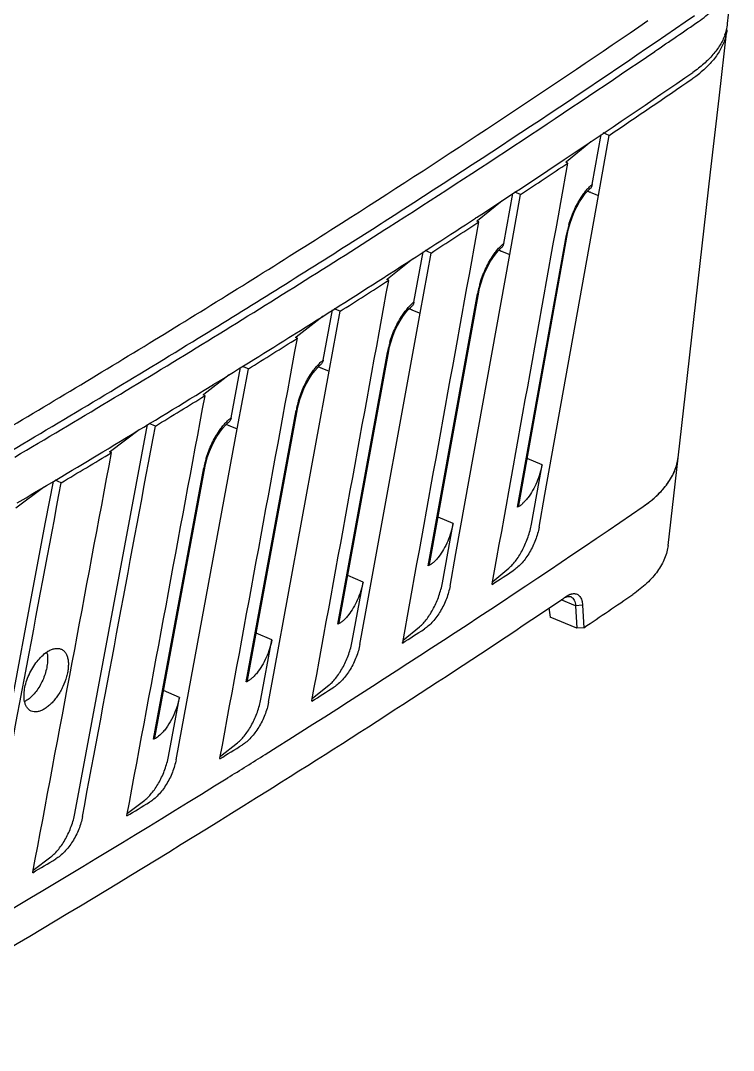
# Model space of a CAD drawing. Header units: inches. Extents: x 110042 to 357611, y 89798 to 292388.
# Drawn here: x 198947 to 202094, y 134962 to 139507 of the extents above; entities that cross this region are included whole.
import ezdxf

# ---------------------------------------------------------------- set-up
doc = ezdxf.new("R2010")
doc.units = ezdxf.units.IN
doc.header["$MEASUREMENT"] = 0

# ---------------------------------------------------------------- blocks, each defined once
blk = doc.blocks.new('S')
for p, q in [((3024.8122, 6966.2498), (3024.824, 6966.3536)), ((3024.7949, 6966.0979), (3024.8107, 6966.2368)), ((3024.7777, 6965.9477), (3024.7949, 6966.0979)), ((3024.5366, 6965.9226), (3024.5548, 6966.0245)), ((3024.5491, 6965.9001), (3024.571, 6966.0224)), ((3024.571, 6966.0224), (3024.559, 6966.0273)), ((3024.4845, 6965.9689), (3024.5336, 6966.0101)), ((3024.4797, 6965.9732), (3024.4816, 6965.9745)), ((3024.4831, 6965.9677), (3024.4845, 6965.9689)), ((3024.487, 6965.966), (3024.4831, 6965.9677)), ((3024.7606, 6965.7976), (3024.7777, 6965.9477)), ((3024.3564, 6965.8024), (3024.3747, 6965.9041)), ((3024.3689, 6965.7799), (3024.3909, 6965.9022)), ((3024.3909, 6965.9022), (3024.3791, 6965.9069)), ((3024.4403, 6965.2913), (3024.5491, 6965.9001)), ((3024.511, 6965.8873), (3024.5168, 6965.8963)), ((3024.5168, 6965.8963), (3024.5226, 6965.904)), ((3024.5226, 6965.904), (3024.5281, 6965.91)), ((3024.5281, 6965.91), (3024.5318, 6965.9135)), ((3024.5337, 6965.9064), (3024.5491, 6965.9001)), ((3024.3034, 6965.8491), (3024.3533, 6965.8901)), ((3024.5002, 6965.8664), (3024.5054, 6965.8772)), ((3024.5054, 6965.8772), (3024.511, 6965.8873)), ((3024.026, 6965.8436), (3024.0451, 6965.8558)), ((3024.0451, 6965.8558), (3024.0627, 6965.8671)), ((3024.2988, 6965.8537), (3024.3007, 6965.855)), ((3024.4917, 6965.8436), (3024.4956, 6965.855)), ((3024.4956, 6965.855), (3024.5002, 6965.8664)), ((3024.0495, 6965.8064), (3024.0891, 6965.8317)), ((3024.0891, 6965.8317), (3024.1068, 6965.843)), ((3024.1068, 6965.843), (3024.1134, 6965.8472)), ((3024.1146, 6965.8305), (3024.1212, 6965.8348)), ((3024.3019, 6965.8479), (3024.3034, 6965.8491)), ((3024.3058, 6965.8462), (3024.3019, 6965.8479)), ((3024.4866, 6965.8229), (3024.4886, 6965.8323)), ((3024.4886, 6965.8323), (3024.4917, 6965.8436)), ((3024.3847, 6965.2658), (3024.484, 6965.8198)), ((3024.3872, 6965.2688), (3024.4866, 6965.8229)), ((3024.345, 6965.7871), (3024.35, 6965.792)), ((3024.35, 6965.792), (3024.3514, 6965.7932)), ((3024.7435, 6965.6477), (3024.7606, 6965.7976)), ((3024.1199, 6965.7303), (3024.1709, 6965.7712)), ((3024.1738, 6965.6832), (3024.1923, 6965.7852)), ((3024.1863, 6965.6607), (3024.2085, 6965.7829)), ((3024.2085, 6965.7829), (3024.1963, 6965.7878)), ((3024.2591, 6965.1715), (3024.3689, 6965.7799)), ((3024.3284, 6965.7641), (3024.334, 6965.7729)), ((3024.334, 6965.7729), (3024.3396, 6965.7807)), ((3024.3396, 6965.7807), (3024.345, 6965.7871)), ((3024.3534, 6965.7862), (3024.3689, 6965.7799)), ((3024.1185, 6965.737), (3024.1379, 6965.7495)), ((3024.3182, 6965.7438), (3024.3231, 6965.7543)), ((3024.3231, 6965.7543), (3024.3284, 6965.7641)), ((3024.1117, 6965.7327), (3024.1148, 6965.7347)), ((3024.1148, 6965.7347), (3024.1168, 6965.7359)), ((3024.1168, 6965.7359), (3024.1185, 6965.737)), ((3024.1184, 6965.7291), (3024.1199, 6965.7303)), ((3024.1223, 6965.7274), (3024.1184, 6965.7291)), ((3024.3103, 6965.722), (3024.3139, 6965.7329)), ((3024.3139, 6965.7329), (3024.3182, 6965.7438)), ((3024.3057, 6965.703), (3024.3074, 6965.7113)), ((3024.3074, 6965.7113), (3024.3103, 6965.722)), ((3024.2028, 6965.1462), (3024.303, 6965.6998)), ((3024.2055, 6965.1492), (3024.3057, 6965.703)), ((3023.9889, 6965.565), (3024.0076, 6965.6673)), ((3024.0014, 6965.5424), (3024.0237, 6965.6646)), ((3024.0237, 6965.6646), (3024.0113, 6965.6696)), ((3024.1567, 6965.6615), (3024.1622, 6965.6678)), ((3024.1622, 6965.6678), (3024.1673, 6965.6727)), ((3024.1673, 6965.6727), (3024.1687, 6965.6739)), ((3024.1708, 6965.667), (3024.1863, 6965.6607)), ((3023.9342, 6965.6125), (3023.9888, 6965.6554)), ((3024.0756, 6965.0527), (3024.1863, 6965.6607)), ((3024.1401, 6965.6352), (3024.1454, 6965.645)), ((3024.1454, 6965.645), (3024.1511, 6965.6538)), ((3024.1511, 6965.6538), (3024.1567, 6965.6615)), ((3024.7264, 6965.498), (3024.7435, 6965.6477)), ((3023.665, 6965.6179), (3023.6857, 6965.6307)), ((3024.1307, 6965.614), (3024.1351, 6965.6248)), ((3024.1351, 6965.6248), (3024.1401, 6965.6352)), ((3023.6456, 6965.6061), (3023.665, 6965.6179)), ((3023.9295, 6965.6172), (3023.9315, 6965.6185)), ((3023.9326, 6965.6112), (3023.9342, 6965.6125)), ((3023.9365, 6965.6095), (3023.9326, 6965.6112)), ((3024.1241, 6965.5923), (3024.127, 6965.603)), ((3024.127, 6965.603), (3024.1307, 6965.614)), ((3024.0186, 6965.0276), (3024.1196, 6965.5808)), ((3024.0214, 6965.0307), (3024.1224, 6965.584)), ((3024.1224, 6965.584), (3024.1241, 6965.5923)), ((3023.8017, 6965.4477), (3023.8206, 6965.5497)), ((3023.8141, 6965.4252), (3023.8367, 6965.5472)), ((3023.8367, 6965.5472), (3023.8245, 6965.5522)), ((3023.8898, 6964.9348), (3024.0014, 6965.5424)), ((3023.9658, 6965.5356), (3023.9716, 6965.5433)), ((3023.9716, 6965.5433), (3023.9772, 6965.5496)), ((3023.9772, 6965.5496), (3023.9823, 6965.5544)), ((3023.9823, 6965.5544), (3023.9837, 6965.5556)), ((3023.9859, 6965.5487), (3024.0014, 6965.5424)), ((3023.7461, 6965.4956), (3023.7978, 6965.5354)), ((3023.9497, 6965.5067), (3023.9547, 6965.5171)), ((3023.9547, 6965.5171), (3023.9601, 6965.5269)), ((3023.9601, 6965.5269), (3023.9658, 6965.5356)), ((3023.7412, 6965.5003), (3023.7432, 6965.5016)), ((3023.7432, 6965.5016), (3023.7469, 6965.5038)), ((3023.7445, 6965.4943), (3023.7461, 6965.4956)), ((3023.7469, 6965.5038), (3023.7653, 6965.5152)), ((3023.9415, 6965.485), (3023.9452, 6965.4959)), ((3023.9452, 6965.4959), (3023.9497, 6965.5067)), ((3024.7114, 6965.3664), (3024.7264, 6965.498)), ((3023.7484, 6965.4926), (3023.7445, 6965.4943)), ((3023.9368, 6965.4661), (3023.9386, 6965.4744)), ((3023.9386, 6965.4744), (3023.9415, 6965.485)), ((3023.8321, 6964.9099), (3023.9339, 6965.4627)), ((3023.835, 6964.913), (3023.9368, 6965.4661)), ((3023.4834, 6964.6422), (3023.6314, 6965.4341)), ((3023.6474, 6965.4309), (3023.6345, 6965.4361)), ((3023.7841, 6965.426), (3023.7898, 6965.4323)), ((3023.7898, 6965.4323), (3023.795, 6965.4371)), ((3023.795, 6965.4371), (3023.7964, 6965.4382)), ((3023.5557, 6965.3797), (3023.6144, 6965.4238)), ((3023.7017, 6964.818), (3023.8141, 6965.4252)), ((3023.7725, 6965.4097), (3023.7783, 6965.4184)), ((3023.7783, 6965.4184), (3023.7841, 6965.426)), ((3023.7987, 6965.4315), (3023.8141, 6965.4252)), ((3023.7619, 6965.3896), (3023.767, 6965.4)), ((3023.767, 6965.4), (3023.7725, 6965.4097)), ((3023.5509, 6965.3846), (3023.553, 6965.3858)), ((3023.5541, 6965.3784), (3023.5557, 6965.3797)), ((3023.5579, 6965.3767), (3023.5541, 6965.3784)), ((3023.7537, 6965.368), (3023.7574, 6965.3789)), ((3023.7574, 6965.3789), (3023.7619, 6965.3896)), ((3023.6463, 6964.7964), (3023.7489, 6965.349)), ((3023.7489, 6965.349), (3023.7507, 6965.3573)), ((3023.7507, 6965.3573), (3023.7537, 6965.368)), ((3024.4345, 6965.3521), (3024.4045, 6965.3649)), ((3024.4129, 6965.2313), (3024.4345, 6965.3521)), ((3024.691, 6965.188), (3024.7114, 6965.3664)), ((3023.6433, 6964.7933), (3023.7459, 6965.3456)), ((3023.363, 6965.2647), (3023.4196, 6965.3064)), ((3023.4239, 6965.2349), (3023.4396, 6965.3181)), ((3023.4557, 6965.3155), (3023.4435, 6965.3204)), ((3024.4284, 6965.225), (3024.4403, 6965.2913)), ((3023.3659, 6965.2743), (3023.384, 6965.285)), ((3024.2534, 6965.2323), (3024.2229, 6965.2453)), ((3023.3968, 6965.0909), (3023.4239, 6965.2349)), ((3024.2316, 6965.1116), (3024.2534, 6965.2323)), ((3024.2471, 6965.1052), (3024.2591, 6965.1715)), ((3024.334, 6965.1143), (3024.3671, 6965.1419)), ((3024.07, 6965.1134), (3024.0389, 6965.1267)), ((3024.048, 6964.9928), (3024.07, 6965.1134)), ((3024.3329, 6965.1085), (3024.3331, 6965.1095)), ((3023.3548, 6964.8679), (3023.3968, 6965.0909)), ((3024.4485, 6965.0602), (3024.478, 6965.08)), ((3024.5026, 6965.0647), (3024.4733, 6965.077)), ((3024.478, 6965.08), (3024.4805, 6965.0816)), ((3024.4805, 6965.0816), (3024.4845, 6965.0843)), ((3024.4845, 6965.0843), (3024.4857, 6965.0851)), ((3024.4857, 6965.0851), (3024.4892, 6965.0871)), ((3024.4486, 6965.0606), (3024.4513, 6965.0421)), ((3024.5169, 6965.0664), (3024.5026, 6965.0647)), ((3024.5026, 6965.0647), (3024.5053, 6965.0195)), ((3024.5169, 6965.0664), (3024.5197, 6965.0204)), ((3024.0635, 6964.9864), (3024.0756, 6965.0527)), ((3024.5053, 6965.0195), (3024.4513, 6965.0421)), ((3024.1516, 6964.995), (3024.1852, 6965.0224)), ((3024.5197, 6965.0204), (3024.5053, 6965.0195)), ((3023.8843, 6964.9955), (3023.8527, 6965.009)), ((3023.8621, 6964.875), (3023.8843, 6964.9955)), ((3024.1505, 6964.9892), (3024.1507, 6964.9902)), ((3023.8776, 6964.8686), (3023.8898, 6964.9348)), ((3023.6962, 6964.8786), (3023.6641, 6964.8923)), ((3023.9668, 6964.8766), (3024.001, 6964.9038)), ((3023.6739, 6964.7581), (3023.6962, 6964.8786)), ((3023.9658, 6964.8709), (3023.9659, 6964.8719)), ((3023.6894, 6964.7518), (3023.7017, 6964.818)), ((3023.7797, 6964.7592), (3023.8145, 6964.7863)), ((3023.7787, 6964.7536), (3023.7789, 6964.7546)), ((3023.8787, 6964.6904), (3023.8865, 6964.6953)), ((3023.5903, 6964.6427), (3023.6257, 6964.6697)), ((3023.5893, 6964.6372), (3023.5895, 6964.6382)), ((3023.3986, 6964.5272), (3023.4346, 6964.554)), ((3023.3976, 6964.5218), (3023.3978, 6964.5228))]:
    blk.add_line(p, q)
for centre, radius, start, end in [((3011.8427, 6984.9573), 22.6664, 302.62392, 304.40471), ((3011.8932, 6984.9385), 22.6674, 302.62297, 304.53974), ((3012.3537, 6984.2573), 21.8598, 304.27294, 304.55703), ((3024.7174, 6966.2606), 0.0955, 349.1492, 353.4966), ((3024.7101, 6966.2623), 0.1029, 339.7575, 345.8092), ((3024.7147, 6966.2611), 0.0981, 345.8137, 349.158), ((3024.7172, 6966.2474), 0.0941, 353.4975, 357.101), ((3011.8428, 6985.016), 22.7745, 302.62438, 304.26024), ((3012.1974, 6984.3751), 22.1243, 303.72688, 304.53942), ((3024.6066, 6966.333), 0.2365, 306.5169, 309.8834), ((3012.2731, 6984.25), 21.9883, 304.007, 304.53937), ((3024.5922, 6966.3521), 0.2605, 304.523, 306.5588), ((3011.8867, 6984.8409), 22.6842, 303.17886, 303.7207), ((3011.9682, 6984.704), 22.5351, 303.45349, 303.74677), ((3024.7503, 6966.4555), 0.5903, 247.784, 248.2768), ((3024.7476, 6966.4477), 0.582, 248.2407, 248.4395), ((3011.6463, 6985.2091), 23.1239, 302.69745, 303.17243), ((3011.17, 6986.0098), 23.9155, 301.55581, 302.51753), ((3011.2131, 6986.001), 23.9436, 301.5526, 302.60396), ((3011.709, 6985.0985), 23.0071, 302.90758, 303.19669), ((3024.6855, 6965.7825), 0.2049, 163.7767, 166.6547), ((3024.6646, 6965.7873), 0.1834, 166.6114, 169.8123), ((3011.1765, 6986.06), 23.9983, 301.55347, 302.43964), ((3024.5679, 6966.33), 0.5846, 247.7747, 248.2786), ((3024.5673, 6966.3273), 0.5819, 248.2409, 248.4396), ((3011.3698, 6985.6412), 23.637, 302.10298, 302.62022), ((3011.4506, 6985.5001), 23.4847, 302.36932, 302.6544), ((3024.4803, 6965.6676), 0.1802, 166.4595, 169.7247), ((3024.5009, 6965.6628), 0.2014, 163.5686, 166.5036), ((3024.3828, 6966.2046), 0.5779, 247.7631, 248.2808), ((3024.3846, 6966.208), 0.5818, 248.241, 248.4396), ((3010.6547, 6986.8532), 24.9039, 300.51842, 301.44245), ((3010.7007, 6986.838), 24.9103, 300.52613, 301.54963), ((3011.1311, 6986.0222), 24.0865, 301.63673, 302.09666), ((3011.193, 6985.9088), 23.9678, 301.83851, 302.11967), ((3024.3142, 6965.5441), 0.198, 163.3603, 166.3522), ((3010.7039, 6986.833), 24.9191, 300.5256, 301.54928), ((3024.2939, 6965.5489), 0.1772, 166.3072, 169.6367), ((3024.1955, 6966.0804), 0.5715, 247.7514, 248.283), ((3024.1997, 6966.0898), 0.5817, 248.2411, 248.4396), ((3010.8576, 6986.4677), 24.6093, 301.05616, 301.56905), ((3010.9365, 6986.3244), 24.4562, 301.31491, 301.59226), ((3024.1252, 6965.4263), 0.1948, 163.1509, 166.2001), ((3024.1053, 6965.4311), 0.1743, 166.1542, 169.5483), ((3024.006, 6965.9574), 0.5653, 247.7399, 248.2851), ((3024.0125, 6965.9726), 0.5818, 248.2411, 248.4396), ((3010.6217, 6986.8599), 25.067, 300.60586, 301.04999), ((3010.681, 6986.7468), 24.9498, 300.79831, 301.07197), ((3023.9144, 6965.3143), 0.1714, 166.0013, 169.4596), ((3023.9341, 6965.3095), 0.1916, 162.9418, 166.0479), ((3024.6074, 6965.3795), 0.1049, 339.7154, 344.6207), ((3024.6129, 6965.3779), 0.0992, 344.649, 349.4406), ((3024.6163, 6965.3773), 0.0957, 349.4643, 353.4776), ((3024.5927, 6965.3858), 0.1209, 330.7909, 335.2901), ((3024.6007, 6965.382), 0.112, 335.3239, 339.6915), ((3024.5619, 6965.4063), 0.158, 320.0302, 322.8131), ((3024.573, 6965.3979), 0.144, 322.8172, 327.448), ((3024.5842, 6965.3906), 0.1306, 327.5057, 330.7764), ((3024.549, 6965.4174), 0.175, 315.8253, 319.9752), ((3011.6885, 6984.1888), 22.93, 302.09163, 304.39045), ((3024.4892, 6965.0729), 0.0111, 67.3529, 79.0604), ((3012.2271, 6983.1938), 21.9404, 304.07476, 304.38989), ((3011.5907, 6984.2533), 23.102, 302.15697, 303.81896), ((3023.4598, 6964.9213), 0.0598, 120.8373, 123.7929), ((3023.3698, 6964.9593), 0.0581, 7.935, 11.5134), ((3023.3588, 6964.9129), 0.0485, 297.5336, 300.8242), ((3011.1751, 6985.001), 23.8909, 301.88429, 302.09971), ((3010.0002, 6986.9457), 26.1628, 297.41172, 301.81968), ((3010.1649, 6986.5701), 25.8222, 297.8149, 302.07862)]:
    blk.add_arc(centre, radius, start, end)
for centre, major_axis, ratio, start_param, end_param in [((3010.357, 7042.9214), (22.193, 186.0196), 0.134744, 4.29695, 4.302013), ((3010.3976, 7044.698), (22.2884, 186.7909), 0.134772, 4.287665, 4.292725), ((3010.4382, 7046.4739), (22.3838, 187.5617), 0.134799, 4.278424, 4.283482), ((3010.4787, 7048.2492), (22.4792, 188.3318), 0.134826, 4.269226, 4.274283), ((3010.5192, 7050.0237), (22.5745, 189.1012), 0.134854, 4.260069, 4.265125), ((3010.4844, 7060.4768), (22.1645, 196.7533), 0.135689, -2.064227, -2.059607), ((3010.5597, 7051.7975), (22.6698, 189.8699), 0.134882, 4.250952, 4.256009), ((3010.5297, 7062.3607), (22.2617, 197.6473), 0.135661, 4.209874, 4.214494), ((3000.4989, 6974.5805), (29.8869, -0.5284), 0.507762, -0.638773, -0.636329), ((3000.4991, 6974.5799), (29.8869, -0.5246), 0.507881, -0.648898, -0.646455), ((3000.4994, 6974.5794), (29.8868, -0.5207), 0.508, -0.659019, -0.656576), ((3000.4996, 6974.579), (29.8868, -0.5168), 0.508118, -0.669137, -0.666694), ((3000.4999, 6974.5786), (29.8868, -0.5129), 0.508237, -0.679252, -0.67681), ((3000.5001, 6974.5782), (29.8868, -0.5091), 0.508355, -0.689367, -0.686925)]:
    blk.add_ellipse(centre, major_axis=major_axis, ratio=ratio, start_param=start_param, end_param=end_param)
for points, knots in [([(3024.7532, 6966.2544), (3024.7583, 6966.2579), (3024.768, 6966.265), (3024.7853, 6966.28), (3024.8, 6966.2963), (3024.8111, 6966.3137), (3024.8174, 6966.3267), (3024.8218, 6966.3399), (3024.8235, 6966.349), (3024.824, 6966.3534)], [0, 0, 0, 0, 0.147725, 0.288128, 0.547197, 0.667164, 0.78181, 0.892298, 1, 1, 1, 1]), ([(3024.8107, 6966.2368), (3024.8103, 6966.233), (3024.809, 6966.2254), (3024.8056, 6966.2142), (3024.8009, 6966.2032), (3024.7927, 6966.1883), (3024.779, 6966.1703), (3024.7656, 6966.1576), (3024.7583, 6966.1514)], [0, 0, 0, 0, 0.111096, 0.224458, 0.341112, 0.461963, 0.718925, 1, 1, 1, 1]), ([(3024.8067, 6966.2267), (3024.8041, 6966.2196), (3024.7971, 6966.2055), (3024.7825, 6966.1858), (3024.7638, 6966.1671), (3024.7492, 6966.1559), (3024.7413, 6966.1505)], [0, 0, 0, 0, 0.22146, 0.459867, 0.718866, 1, 1, 1, 1]), ([(3024.5139, 6965.8957), (3024.5157, 6965.8985), (3024.5193, 6965.9037), (3024.5249, 6965.911), (3024.5307, 6965.9173), (3024.5346, 6965.921), (3024.5366, 6965.9226)], [0, 0, 0, 0, 0.277895, 0.53874, 0.780128, 1, 1, 1, 1]), ([(3024.5366, 6965.9226), (3024.5363, 6965.9208), (3024.5355, 6965.9182), (3024.5336, 6965.9152), (3024.5324, 6965.914), (3024.5318, 6965.9135)], [0, 0, 0, 0, 0.520999, 0.765676, 1, 1, 1, 1]), ([(3024.4888, 6965.8397), (3024.4902, 6965.8447), (3024.4935, 6965.8547), (3024.4994, 6965.8691), (3024.5062, 6965.8829), (3024.5113, 6965.8916), (3024.5139, 6965.8957)], [0, 0, 0, 0, 0.253613, 0.509092, 0.759989, 1, 1, 1, 1]), ([(3024.484, 6965.8198), (3024.4847, 6965.8201), (3024.4856, 6965.8208), (3024.4864, 6965.822), (3024.4866, 6965.8226), (3024.4866, 6965.8229)], [0, 0, 0, 0, 0.542096, 0.777555, 1, 1, 1, 1]), ([(3024.3333, 6965.7757), (3024.3351, 6965.7785), (3024.3388, 6965.7837), (3024.3445, 6965.7909), (3024.3503, 6965.7971), (3024.3544, 6965.8008), (3024.3564, 6965.8024)], [0, 0, 0, 0, 0.277548, 0.538268, 0.779768, 1, 1, 1, 1]), ([(3024.3564, 6965.8024), (3024.3562, 6965.8015), (3024.3557, 6965.7997), (3024.3547, 6965.7972), (3024.3532, 6965.795), (3024.352, 6965.7937), (3024.3514, 6965.7932)], [0, 0, 0, 0, 0.266236, 0.521983, 0.766165, 1, 1, 1, 1]), ([(3024.3078, 6965.7198), (3024.3092, 6965.7248), (3024.3126, 6965.7347), (3024.3186, 6965.7492), (3024.3254, 6965.7629), (3024.3306, 6965.7716), (3024.3333, 6965.7757)], [0, 0, 0, 0, 0.253446, 0.508844, 0.759789, 1, 1, 1, 1]), ([(3024.303, 6965.6998), (3024.3033, 6965.7), (3024.304, 6965.7004), (3024.3048, 6965.7012), (3024.3054, 6965.7021), (3024.3056, 6965.7027), (3024.3057, 6965.703)], [0, 0, 0, 0, 0.286679, 0.544201, 0.778803, 1, 1, 1, 1]), ([(3024.1504, 6965.6567), (3024.1522, 6965.6594), (3024.1559, 6965.6646), (3024.1618, 6965.6718), (3024.1677, 6965.678), (3024.1718, 6965.6816), (3024.1738, 6965.6832)], [0, 0, 0, 0, 0.277198, 0.537792, 0.779405, 1, 1, 1, 1]), ([(3024.1738, 6965.6832), (3024.1736, 6965.6823), (3024.1732, 6965.6804), (3024.1721, 6965.6779), (3024.1706, 6965.6757), (3024.1694, 6965.6744), (3024.1687, 6965.6739)], [0, 0, 0, 0, 0.266437, 0.522214, 0.766283, 1, 1, 1, 1]), ([(3024.1245, 6965.6008), (3024.1259, 6965.6058), (3024.1293, 6965.6157), (3024.1354, 6965.6302), (3024.1424, 6965.6439), (3024.1477, 6965.6526), (3024.1504, 6965.6567)], [0, 0, 0, 0, 0.253278, 0.508595, 0.759588, 1, 1, 1, 1]), ([(3024.1196, 6965.5808), (3024.12, 6965.581), (3024.1207, 6965.5814), (3024.1215, 6965.5822), (3024.1221, 6965.5831), (3024.1223, 6965.5837), (3024.1224, 6965.584)], [0, 0, 0, 0, 0.287519, 0.545303, 0.779576, 1, 1, 1, 1]), ([(3023.9652, 6965.5386), (3023.967, 6965.5414), (3023.9708, 6965.5465), (3023.9767, 6965.5536), (3023.9827, 6965.5598), (3023.9869, 6965.5634), (3023.9889, 6965.565)], [0, 0, 0, 0, 0.276843, 0.537308, 0.779035, 1, 1, 1, 1]), ([(3023.9889, 6965.565), (3023.9888, 6965.564), (3023.9883, 6965.5622), (3023.9871, 6965.5596), (3023.9856, 6965.5574), (3023.9844, 6965.5561), (3023.9837, 6965.5556)], [0, 0, 0, 0, 0.266631, 0.522435, 0.766391, 1, 1, 1, 1]), ([(3023.9388, 6965.4828), (3023.9403, 6965.4878), (3023.9438, 6965.4977), (3023.9499, 6965.5122), (3023.957, 6965.5259), (3023.9624, 6965.5345), (3023.9652, 6965.5386)], [0, 0, 0, 0, 0.253114, 0.508352, 0.759392, 1, 1, 1, 1]), ([(3023.9339, 6965.4627), (3023.9343, 6965.4629), (3023.935, 6965.4634), (3023.9359, 6965.4642), (3023.9365, 6965.4651), (3023.9367, 6965.4657), (3023.9368, 6965.466)], [0, 0, 0, 0, 0.288399, 0.546431, 0.780341, 1, 1, 1, 1]), ([(3023.7777, 6965.4215), (3023.7795, 6965.4242), (3023.7833, 6965.4294), (3023.7893, 6965.4364), (3023.7954, 6965.4426), (3023.7996, 6965.4461), (3023.8017, 6965.4477)], [0, 0, 0, 0, 0.27649, 0.536827, 0.778668, 1, 1, 1, 1]), ([(3023.8017, 6965.4477), (3023.8016, 6965.4467), (3023.8011, 6965.4449), (3023.7999, 6965.4422), (3023.7984, 6965.44), (3023.7971, 6965.4388), (3023.7964, 6965.4382)], [0, 0, 0, 0, 0.266819, 0.522646, 0.766491, 1, 1, 1, 1]), ([(3023.7509, 6965.3657), (3023.7524, 6965.3708), (3023.7559, 6965.3807), (3023.7622, 6965.3951), (3023.7694, 6965.4088), (3023.7748, 6965.4174), (3023.7777, 6965.4215)], [0, 0, 0, 0, 0.252946, 0.508102, 0.759188, 1, 1, 1, 1]), ([(3023.7459, 6965.3456), (3023.7463, 6965.3458), (3023.747, 6965.3463), (3023.748, 6965.3471), (3023.7486, 6965.348), (3023.7488, 6965.3487), (3023.7489, 6965.349)], [0, 0, 0, 0, 0.289243, 0.547533, 0.781104, 1, 1, 1, 1]), ([(3024.4345, 6965.3521), (3024.4334, 6965.3461), (3024.4304, 6965.3339), (3024.4239, 6965.3163), (3024.4158, 6965.2997), (3024.4092, 6965.2895), (3024.4057, 6965.2849)], [0, 0, 0, 0, 0.248601, 0.508577, 0.764075, 1, 1, 1, 1]), ([(3024.64, 6965.2668), (3024.6451, 6965.2703), (3024.6549, 6965.2775), (3024.6684, 6965.2891), (3024.6801, 6965.3012), (3024.6901, 6965.3136), (3024.6983, 6965.3264), (3024.7047, 6965.3395), (3024.7092, 6965.3528), (3024.7109, 6965.3619), (3024.7114, 6965.3664)], [0, 0, 0, 0, 0.147842, 0.288294, 0.421427, 0.547611, 0.667532, 0.782102, 0.892472, 1, 1, 1, 1]), ([(3024.64, 6965.2668), (3024.6464, 6965.2711), (3024.6584, 6965.2801), (3024.6694, 6965.2902), (3024.6744, 6965.2954)], [0, 0, 0, 0, 0.516199, 1, 1, 1, 1]), ([(3024.4057, 6965.2849), (3024.404, 6965.2826), (3024.4006, 6965.2785), (3024.3953, 6965.2731), (3024.3901, 6965.2688), (3024.3864, 6965.2666), (3024.3847, 6965.2658)], [0, 0, 0, 0, 0.29282, 0.558443, 0.794493, 1, 1, 1, 1]), ([(3024.3872, 6965.2688), (3024.3872, 6965.2685), (3024.387, 6965.2679), (3024.3862, 6965.2667), (3024.3853, 6965.2661), (3024.3847, 6965.2658)], [0, 0, 0, 0, 0.232961, 0.471059, 1, 1, 1, 1]), ([(3024.2534, 6965.2323), (3024.2523, 6965.2263), (3024.2493, 6965.2141), (3024.2427, 6965.1964), (3024.2344, 6965.1798), (3024.2277, 6965.1697), (3024.2242, 6965.1651)], [0, 0, 0, 0, 0.248387, 0.508228, 0.763779, 1, 1, 1, 1]), ([(3024.3671, 6965.1419), (3024.3698, 6965.1441), (3024.375, 6965.1493), (3024.3823, 6965.1583), (3024.3892, 6965.1686), (3024.3955, 6965.18), (3024.4012, 6965.1922), (3024.4061, 6965.205), (3024.4101, 6965.2181), (3024.4121, 6965.2269), (3024.4129, 6965.2313)], [0, 0, 0, 0, 0.102716, 0.216703, 0.339085, 0.466812, 0.598749, 0.733749, 0.868689, 1, 1, 1, 1]), ([(3024.4284, 6965.225), (3024.4276, 6965.2207), (3024.4256, 6965.2119), (3024.4213, 6965.199), (3024.4158, 6965.1862), (3024.4094, 6965.174), (3024.4021, 6965.1627), (3024.3942, 6965.1526), (3024.3859, 6965.1442), (3024.3799, 6965.1395), (3024.377, 6965.1375)], [0, 0, 0, 0, 0.126783, 0.259104, 0.393941, 0.528139, 0.658519, 0.78221, 0.896668, 1, 1, 1, 1]), ([(3024.691, 6965.188), (3024.6905, 6965.1835), (3024.6888, 6965.1744), (3024.6843, 6965.1611), (3024.6779, 6965.148), (3024.6697, 6965.1352), (3024.6597, 6965.1227), (3024.6479, 6965.1106), (3024.6344, 6965.099), (3024.6246, 6965.0918), (3024.6195, 6965.0883)], [0, 0, 0, 0, 0.107511, 0.217866, 0.332426, 0.452344, 0.578531, 0.711672, 0.852139, 1, 1, 1, 1]), ([(3024.2242, 6965.1651), (3024.2225, 6965.1629), (3024.219, 6965.1587), (3024.2136, 6965.1534), (3024.2083, 6965.1491), (3024.2046, 6965.147), (3024.2028, 6965.1462)], [0, 0, 0, 0, 0.292235, 0.557638, 0.793871, 1, 1, 1, 1]), ([(3024.2055, 6965.1492), (3024.2054, 6965.1489), (3024.2052, 6965.1483), (3024.2044, 6965.1471), (3024.2035, 6965.1465), (3024.2028, 6965.1462)], [0, 0, 0, 0, 0.232115, 0.46975, 1, 1, 1, 1]), ([(3024.07, 6965.1134), (3024.0689, 6965.1074), (3024.0658, 6965.0952), (3024.0591, 6965.0775), (3024.0507, 6965.061), (3024.0439, 6965.0508), (3024.0403, 6965.0463)], [0, 0, 0, 0, 0.248173, 0.507877, 0.76348, 1, 1, 1, 1]), ([(3024.1852, 6965.0224), (3024.1879, 6965.0246), (3024.1933, 6965.0297), (3024.2006, 6965.0387), (3024.2076, 6965.049), (3024.214, 6965.0603), (3024.2198, 6965.0725), (3024.2247, 6965.0852), (3024.2288, 6965.0983), (3024.2308, 6965.1072), (3024.2316, 6965.1116)], [0, 0, 0, 0, 0.103007, 0.217144, 0.339571, 0.467263, 0.599104, 0.73397, 0.868782, 1, 1, 1, 1]), ([(3024.2471, 6965.1052), (3024.2463, 6965.1009), (3024.2443, 6965.0922), (3024.24, 6965.0792), (3024.2344, 6965.0665), (3024.2279, 6965.0543), (3024.2205, 6965.043), (3024.2125, 6965.033), (3024.2041, 6965.0246), (3024.1981, 6965.02), (3024.1951, 6965.018)], [0, 0, 0, 0, 0.126534, 0.258603, 0.393228, 0.527294, 0.657657, 0.781472, 0.896214, 1, 1, 1, 1]), ([(3024.4804, 6965.0816), (3024.4822, 6965.0826), (3024.4858, 6965.0839), (3024.4896, 6965.0841), (3024.4913, 6965.0837)], [0, 0, 0, 0, 0.540723, 1, 1, 1, 1]), ([(3024.4892, 6965.0871), (3024.4896, 6965.0873), (3024.4911, 6965.088), (3024.4926, 6965.0886), (3024.4938, 6965.0889)], [0, 0, 0, 0, 0.257711, 1, 1, 1, 1]), ([(3024.4935, 6965.0831), (3024.4942, 6965.0828), (3024.4955, 6965.0821), (3024.4978, 6965.0801), (3024.5002, 6965.0765), (3024.502, 6965.071), (3024.5025, 6965.0669), (3024.5026, 6965.0647)], [0, 0, 0, 0, 0.101083, 0.204731, 0.430082, 0.693273, 1, 1, 1, 1]), ([(3024.4938, 6965.0889), (3024.4942, 6965.089), (3024.4957, 6965.0894), (3024.4972, 6965.0897), (3024.4984, 6965.0898)], [0, 0, 0, 0, 0.257647, 1, 1, 1, 1]), ([(3024.4984, 6965.0898), (3024.4996, 6965.0898), (3024.5021, 6965.0898), (3024.5057, 6965.0887), (3024.509, 6965.0867), (3024.5116, 6965.0838), (3024.5138, 6965.0802), (3024.5154, 6965.076), (3024.5165, 6965.0714), (3024.5168, 6965.0681), (3024.5169, 6965.0664)], [0, 0, 0, 0, 0.113082, 0.222384, 0.332285, 0.447798, 0.571784, 0.704977, 0.847668, 1, 1, 1, 1]), ([(3024.0403, 6965.0463), (3024.0386, 6965.0441), (3024.0351, 6965.04), (3024.0296, 6965.0346), (3024.0242, 6965.0305), (3024.0205, 6965.0284), (3024.0186, 6965.0276)], [0, 0, 0, 0, 0.291647, 0.556831, 0.793249, 1, 1, 1, 1]), ([(3024.0214, 6965.0307), (3024.0213, 6965.0303), (3024.0211, 6965.0297), (3024.0203, 6965.0285), (3024.0193, 6965.0279), (3024.0186, 6965.0276)], [0, 0, 0, 0, 0.231263, 0.468433, 1, 1, 1, 1]), ([(3023.8843, 6964.9955), (3023.8832, 6964.9895), (3023.88, 6964.9773), (3023.8733, 6964.9596), (3023.8647, 6964.9431), (3023.8578, 6964.933), (3023.8542, 6964.9284)], [0, 0, 0, 0, 0.247959, 0.507525, 0.76318, 1, 1, 1, 1]), ([(3024.001, 6964.9038), (3024.0038, 6964.906), (3024.0092, 6964.9111), (3024.0167, 6964.92), (3024.0237, 6964.9303), (3024.0302, 6964.9416), (3024.036, 6964.9537), (3024.0411, 6964.9665), (3024.0452, 6964.9795), (3024.0472, 6964.9884), (3024.048, 6964.9928)], [0, 0, 0, 0, 0.103307, 0.217601, 0.340078, 0.467737, 0.599479, 0.734208, 0.868886, 1, 1, 1, 1]), ([(3023.381, 6964.87), (3023.3802, 6964.8739), (3023.3797, 6964.8801), (3023.3801, 6964.8887), (3023.3813, 6964.8981), (3023.3843, 6964.9104), (3023.3899, 6964.9249), (3023.3972, 6964.9389), (3023.406, 6964.9517), (3023.4156, 6964.9625), (3023.4229, 6964.9685), (3023.4265, 6964.9709)], [0, 0, 0, 0, 0.103496, 0.160763, 0.221275, 0.350261, 0.486243, 0.624219, 0.758946, 0.885629, 1, 1, 1, 1]), ([(3023.455, 6964.977), (3023.4568, 6964.9763), (3023.4602, 6964.9743), (3023.4643, 6964.9698), (3023.4673, 6964.9639), (3023.4694, 6964.9569), (3023.4703, 6964.9489), (3023.4701, 6964.94), (3023.4689, 6964.9305), (3023.4658, 6964.9171), (3023.4608, 6964.9037), (3023.4541, 6964.8909), (3023.4484, 6964.8818), (3023.4421, 6964.8734), (3023.4354, 6964.866), (3023.4284, 6964.8598), (3023.4235, 6964.8563), (3023.4211, 6964.8548)], [0, 0, 0, 0, 0.039412, 0.080637, 0.125773, 0.176129, 0.23217, 0.293814, 0.360484, 0.43134, 0.58084, 0.657021, 0.73229, 0.805356, 0.875039, 0.940251, 1, 1, 1, 1]), ([(3023.4291, 6964.9726), (3023.4314, 6964.9739), (3023.4358, 6964.9762), (3023.4427, 6964.9782), (3023.4492, 6964.9786), (3023.4532, 6964.9777), (3023.455, 6964.977)], [0, 0, 0, 0, 0.289993, 0.550324, 0.783951, 1, 1, 1, 1]), ([(3024.0635, 6964.9864), (3024.0627, 6964.9821), (3024.0607, 6964.9734), (3024.0563, 6964.9605), (3024.0507, 6964.9478), (3024.0441, 6964.9356), (3024.0366, 6964.9244), (3024.0285, 6964.9144), (3024.02, 6964.906), (3024.014, 6964.9014), (3024.0109, 6964.8995)], [0, 0, 0, 0, 0.126288, 0.258107, 0.392522, 0.526455, 0.6568, 0.780737, 0.895761, 1, 1, 1, 1]), ([(3023.428, 6964.9575), (3023.428, 6964.9534), (3023.4273, 6964.945), (3023.4248, 6964.9324), (3023.4207, 6964.9197), (3023.4152, 6964.9074), (3023.4086, 6964.8961), (3023.401, 6964.886), (3023.3927, 6964.8776), (3023.3867, 6964.8731), (3023.3836, 6964.8713)], [0, 0, 0, 0, 0.121293, 0.250252, 0.383698, 0.518166, 0.650077, 0.776172, 0.893626, 1, 1, 1, 1]), ([(3023.4273, 6964.9673), (3023.4274, 6964.9665), (3023.4278, 6964.9633), (3023.428, 6964.96), (3023.428, 6964.9575)], [0, 0, 0, 0, 0.241972, 1, 1, 1, 1]), ([(3023.8542, 6964.9284), (3023.8524, 6964.9262), (3023.8489, 6964.9222), (3023.8433, 6964.9169), (3023.8378, 6964.9128), (3023.834, 6964.9107), (3023.8321, 6964.9099)], [0, 0, 0, 0, 0.291059, 0.556023, 0.792627, 1, 1, 1, 1]), ([(3023.835, 6964.913), (3023.8349, 6964.9127), (3023.8347, 6964.9121), (3023.8341, 6964.9112), (3023.8332, 6964.9105), (3023.8325, 6964.9101), (3023.8321, 6964.9099)], [0, 0, 0, 0, 0.229679, 0.465635, 0.719626, 1, 1, 1, 1]), ([(3023.3944, 6964.8507), (3023.3927, 6964.8515), (3023.3896, 6964.8535), (3023.3857, 6964.8579), (3023.3828, 6964.8635), (3023.3815, 6964.8677), (3023.381, 6964.87)], [0, 0, 0, 0, 0.224111, 0.459144, 0.715571, 1, 1, 1, 1]), ([(3023.6962, 6964.8786), (3023.6956, 6964.8752), (3023.6941, 6964.8684), (3023.69, 6964.8548), (3023.6831, 6964.8383), (3023.6744, 6964.823), (3023.6665, 6964.8123), (3023.6623, 6964.8076), (3023.6602, 6964.8055)], [0, 0, 0, 0, 0.12374, 0.252907, 0.516748, 0.771868, 0.890337, 1, 1, 1, 1]), ([(3023.8145, 6964.7863), (3023.8173, 6964.7884), (3023.8228, 6964.7935), (3023.8304, 6964.8024), (3023.8375, 6964.8126), (3023.8441, 6964.8239), (3023.85, 6964.836), (3023.8551, 6964.8487), (3023.8593, 6964.8617), (3023.8613, 6964.8706), (3023.8621, 6964.875)], [0, 0, 0, 0, 0.103616, 0.218075, 0.340605, 0.468232, 0.599875, 0.734463, 0.868999, 1, 1, 1, 1]), ([(3023.8776, 6964.8686), (3023.8768, 6964.8643), (3023.8747, 6964.8556), (3023.8703, 6964.8427), (3023.8647, 6964.83), (3023.858, 6964.8179), (3023.8504, 6964.8067), (3023.8422, 6964.7968), (3023.8336, 6964.7884), (3023.8275, 6964.7838), (3023.8244, 6964.7819)], [0, 0, 0, 0, 0.126045, 0.257617, 0.391822, 0.525623, 0.655948, 0.780005, 0.89531, 1, 1, 1, 1]), ([(3023.4211, 6964.8548), (3023.4187, 6964.8534), (3023.4141, 6964.8511), (3023.4071, 6964.8491), (3023.4004, 6964.8488), (3023.3962, 6964.8499), (3023.3944, 6964.8507)], [0, 0, 0, 0, 0.290595, 0.55066, 0.783715, 1, 1, 1, 1]), ([(3023.6602, 6964.8055), (3023.6576, 6964.8027), (3023.6535, 6964.799), (3023.6476, 6964.7952), (3023.6447, 6964.7938), (3023.6433, 6964.7933)], [0, 0, 0, 0, 0.545133, 0.784082, 1, 1, 1, 1]), ([(3023.6463, 6964.7964), (3023.6462, 6964.7961), (3023.646, 6964.7954), (3023.6454, 6964.7945), (3023.6444, 6964.7938), (3023.6437, 6964.7934), (3023.6433, 6964.7933)], [0, 0, 0, 0, 0.228806, 0.464288, 0.718541, 1, 1, 1, 1]), ([(3023.6257, 6964.6697), (3023.6285, 6964.6718), (3023.6341, 6964.6769), (3023.6418, 6964.6857), (3023.649, 6964.6958), (3023.6557, 6964.7071), (3023.6617, 6964.7191), (3023.6668, 6964.7318), (3023.671, 6964.7449), (3023.6731, 6964.7537), (3023.6739, 6964.7581)], [0, 0, 0, 0, 0.103934, 0.218564, 0.341153, 0.468748, 0.600292, 0.734736, 0.869122, 1, 1, 1, 1]), ([(3023.6894, 6964.7518), (3023.6886, 6964.7475), (3023.6865, 6964.7388), (3023.6821, 6964.7259), (3023.6764, 6964.7132), (3023.6696, 6964.7011), (3023.6619, 6964.69), (3023.6536, 6964.6801), (3023.6449, 6964.6718), (3023.6387, 6964.6672), (3023.6356, 6964.6653)], [0, 0, 0, 0, 0.125805, 0.257131, 0.391129, 0.524797, 0.655102, 0.779278, 0.894861, 1, 1, 1, 1]), ([(3023.4346, 6964.554), (3023.4374, 6964.5562), (3023.4431, 6964.5612), (3023.4508, 6964.5699), (3023.4582, 6964.5801), (3023.4649, 6964.5913), (3023.471, 6964.6033), (3023.4762, 6964.616), (3023.4805, 6964.629), (3023.4826, 6964.6378), (3023.4834, 6964.6422)], [0, 0, 0, 0, 0.10426, 0.219069, 0.34172, 0.469287, 0.60073, 0.735025, 0.869256, 1, 1, 1, 1]), ([(3023.4989, 6964.6359), (3023.4981, 6964.6316), (3023.496, 6964.6229), (3023.4915, 6964.61), (3023.4857, 6964.5974), (3023.4789, 6964.5853), (3023.4711, 6964.5742), (3023.4627, 6964.5644), (3023.4539, 6964.5561), (3023.4476, 6964.5516), (3023.4444, 6964.5497)], [0, 0, 0, 0, 0.125567, 0.256651, 0.390443, 0.523979, 0.654262, 0.778554, 0.894413, 1, 1, 1, 1])]:
    blk.add_open_spline(points, degree=3, knots=knots)

msp = doc.modelspace()

# ---------------------------------------------------------------- block references
at = {"xscale": 2168.486986035371, "yscale": 2168.486986035371, "zscale": 2168.486986035371}
msp.add_blockref('S', (-6357197.3, -14966728.5), dxfattribs=at)

doc.saveas('drawing.dxf')
